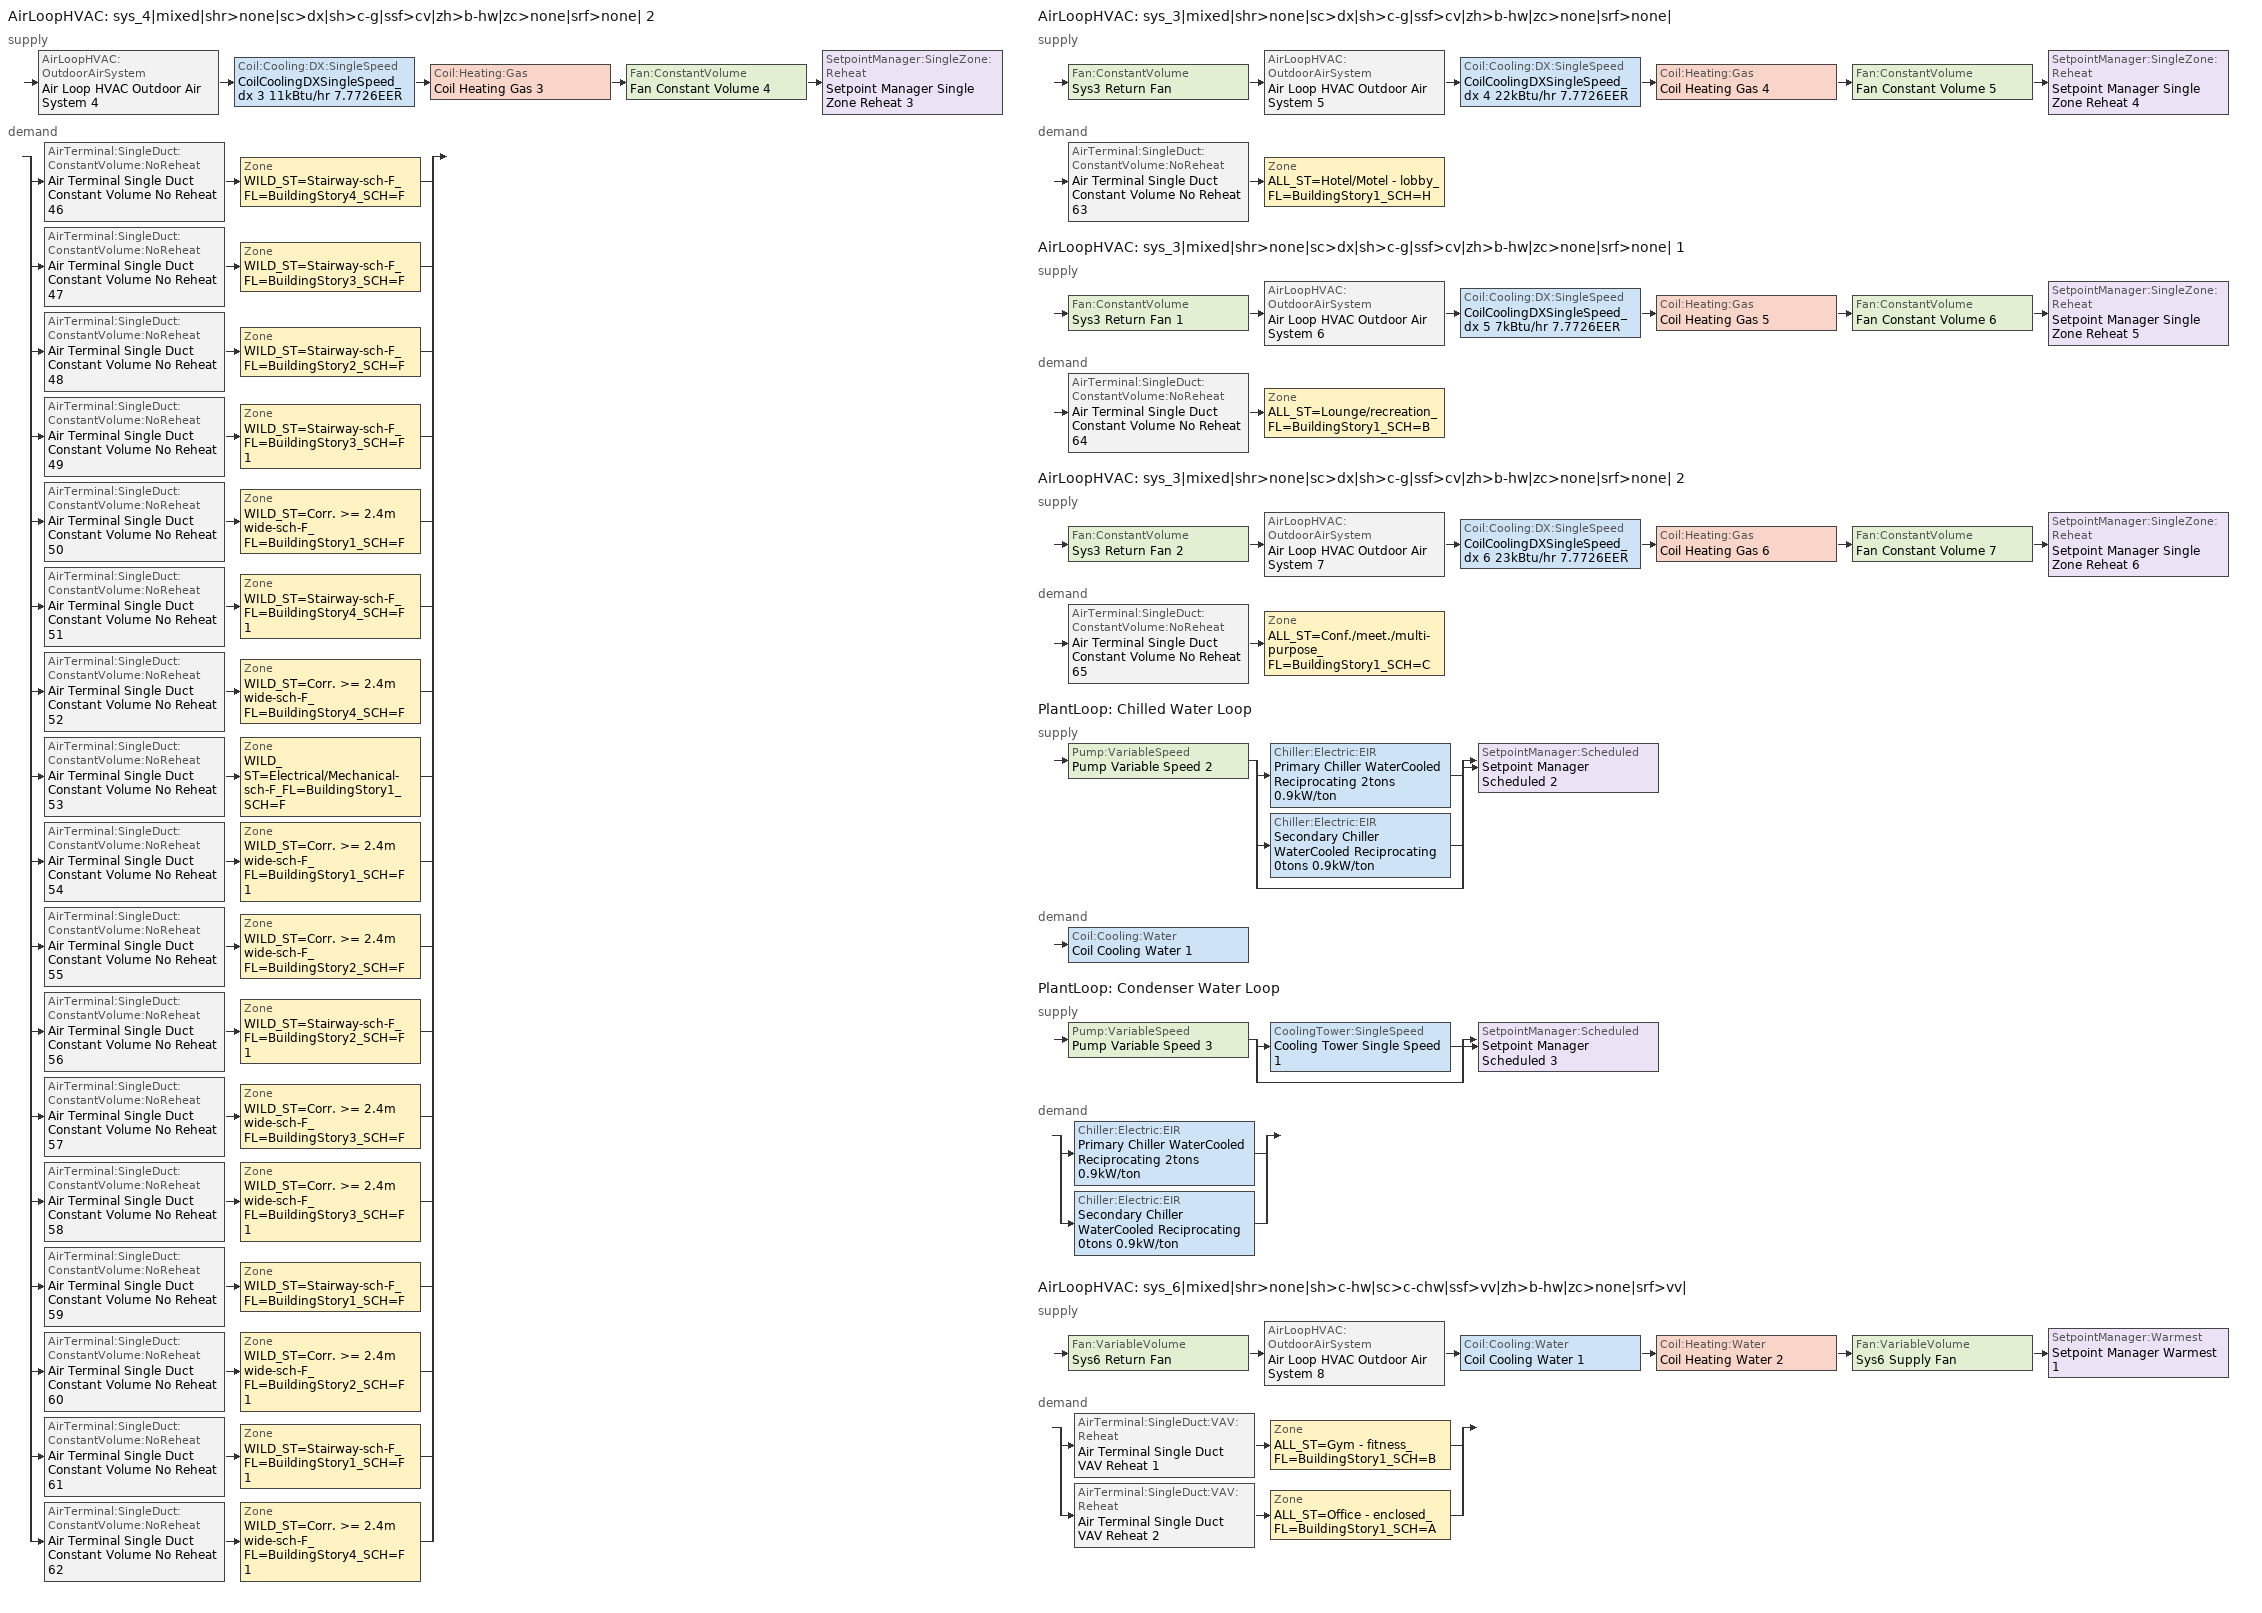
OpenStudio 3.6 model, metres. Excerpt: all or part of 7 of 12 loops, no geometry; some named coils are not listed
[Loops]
AirLoopHVAC 'sys_4|mixed|shr>none|sc>dx|sh>c-g|ssf>cv|zh>b-hw|zc>none|srf>none| 2'
 supply: AirLoopHVAC:OutdoorAirSystem 'Air Loop HVAC Outdoor Air System 4' > Coil:Cooling:DX:SingleSpeed 'CoilCoolingDXSingleSpeed_dx 3 11kBtu/hr 7.7726EER' > Coil:Heating:Gas 'Coil Heating Gas 3' > Fan:ConstantVolume 'Fan Constant Volume 4' > SetpointManager:SingleZone:Reheat 'Setpoint Manager Single Zone Reheat 3'
 demand: split
  | AirTerminal:SingleDuct:ConstantVolume:NoReheat 'Air Terminal Single Duct Constant Volume No Reheat 46' > Zone 'WILD_ST=Stairway-sch-F_FL=BuildingStory4_SCH=F'
  | AirTerminal:SingleDuct:ConstantVolume:NoReheat 'Air Terminal Single Duct Constant Volume No Reheat 47' > Zone 'WILD_ST=Stairway-sch-F_FL=BuildingStory3_SCH=F'
  | AirTerminal:SingleDuct:ConstantVolume:NoReheat 'Air Terminal Single Duct Constant Volume No Reheat 48' > Zone 'WILD_ST=Stairway-sch-F_FL=BuildingStory2_SCH=F'
  | AirTerminal:SingleDuct:ConstantVolume:NoReheat 'Air Terminal Single Duct Constant Volume No Reheat 49' > Zone 'WILD_ST=Stairway-sch-F_FL=BuildingStory3_SCH=F 1'
  | AirTerminal:SingleDuct:ConstantVolume:NoReheat 'Air Terminal Single Duct Constant Volume No Reheat 50' > Zone 'WILD_ST=Corr. >= 2.4m wide-sch-F_FL=BuildingStory1_SCH=F'
  | AirTerminal:SingleDuct:ConstantVolume:NoReheat 'Air Terminal Single Duct Constant Volume No Reheat 51' > Zone 'WILD_ST=Stairway-sch-F_FL=BuildingStory4_SCH=F 1'
  | AirTerminal:SingleDuct:ConstantVolume:NoReheat 'Air Terminal Single Duct Constant Volume No Reheat 52' > Zone 'WILD_ST=Corr. >= 2.4m wide-sch-F_FL=BuildingStory4_SCH=F'
  | AirTerminal:SingleDuct:ConstantVolume:NoReheat 'Air Terminal Single Duct Constant Volume No Reheat 53' > Zone 'WILD_ST=Electrical/Mechanical-sch-F_FL=BuildingStory1_SCH=F'
  | AirTerminal:SingleDuct:ConstantVolume:NoReheat 'Air Terminal Single Duct Constant Volume No Reheat 54' > Zone 'WILD_ST=Corr. >= 2.4m wide-sch-F_FL=BuildingStory1_SCH=F 1'
  | AirTerminal:SingleDuct:ConstantVolume:NoReheat 'Air Terminal Single Duct Constant Volume No Reheat 55' > Zone 'WILD_ST=Corr. >= 2.4m wide-sch-F_FL=BuildingStory2_SCH=F'
  | AirTerminal:SingleDuct:ConstantVolume:NoReheat 'Air Terminal Single Duct Constant Volume No Reheat 56' > Zone 'WILD_ST=Stairway-sch-F_FL=BuildingStory2_SCH=F 1'
  | AirTerminal:SingleDuct:ConstantVolume:NoReheat 'Air Terminal Single Duct Constant Volume No Reheat 57' > Zone 'WILD_ST=Corr. >= 2.4m wide-sch-F_FL=BuildingStory3_SCH=F'
  | AirTerminal:SingleDuct:ConstantVolume:NoReheat 'Air Terminal Single Duct Constant Volume No Reheat 58' > Zone 'WILD_ST=Corr. >= 2.4m wide-sch-F_FL=BuildingStory3_SCH=F 1'
  | AirTerminal:SingleDuct:ConstantVolume:NoReheat 'Air Terminal Single Duct Constant Volume No Reheat 59' > Zone 'WILD_ST=Stairway-sch-F_FL=BuildingStory1_SCH=F'
  | AirTerminal:SingleDuct:ConstantVolume:NoReheat 'Air Terminal Single Duct Constant Volume No Reheat 60' > Zone 'WILD_ST=Corr. >= 2.4m wide-sch-F_FL=BuildingStory2_SCH=F 1'
  | AirTerminal:SingleDuct:ConstantVolume:NoReheat 'Air Terminal Single Duct Constant Volume No Reheat 61' > Zone 'WILD_ST=Stairway-sch-F_FL=BuildingStory1_SCH=F 1'
  | AirTerminal:SingleDuct:ConstantVolume:NoReheat 'Air Terminal Single Duct Constant Volume No Reheat 62' > Zone 'WILD_ST=Corr. >= 2.4m wide-sch-F_FL=BuildingStory4_SCH=F 1'
AirLoopHVAC 'sys_3|mixed|shr>none|sc>dx|sh>c-g|ssf>cv|zh>b-hw|zc>none|srf>none|'
 supply: Fan:ConstantVolume 'Sys3 Return Fan' > AirLoopHVAC:OutdoorAirSystem 'Air Loop HVAC Outdoor Air System 5' > Coil:Cooling:DX:SingleSpeed 'CoilCoolingDXSingleSpeed_dx 4 22kBtu/hr 7.7726EER' > Coil:Heating:Gas 'Coil Heating Gas 4' > Fan:ConstantVolume 'Fan Constant Volume 5' > SetpointManager:SingleZone:Reheat 'Setpoint Manager Single Zone Reheat 4'
 demand: AirTerminal:SingleDuct:ConstantVolume:NoReheat 'Air Terminal Single Duct Constant Volume No Reheat 63' > Zone 'ALL_ST=Hotel/Motel - lobby_FL=BuildingStory1_SCH=H'
AirLoopHVAC 'sys_3|mixed|shr>none|sc>dx|sh>c-g|ssf>cv|zh>b-hw|zc>none|srf>none| 1'
 supply: Fan:ConstantVolume 'Sys3 Return Fan 1' > AirLoopHVAC:OutdoorAirSystem 'Air Loop HVAC Outdoor Air System 6' > Coil:Cooling:DX:SingleSpeed 'CoilCoolingDXSingleSpeed_dx 5 7kBtu/hr 7.7726EER' > Coil:Heating:Gas 'Coil Heating Gas 5' > Fan:ConstantVolume 'Fan Constant Volume 6' > SetpointManager:SingleZone:Reheat 'Setpoint Manager Single Zone Reheat 5'
 demand: AirTerminal:SingleDuct:ConstantVolume:NoReheat 'Air Terminal Single Duct Constant Volume No Reheat 64' > Zone 'ALL_ST=Lounge/recreation_FL=BuildingStory1_SCH=B'
AirLoopHVAC 'sys_3|mixed|shr>none|sc>dx|sh>c-g|ssf>cv|zh>b-hw|zc>none|srf>none| 2'
 supply: Fan:ConstantVolume 'Sys3 Return Fan 2' > AirLoopHVAC:OutdoorAirSystem 'Air Loop HVAC Outdoor Air System 7' > Coil:Cooling:DX:SingleSpeed 'CoilCoolingDXSingleSpeed_dx 6 23kBtu/hr 7.7726EER' > Coil:Heating:Gas 'Coil Heating Gas 6' > Fan:ConstantVolume 'Fan Constant Volume 7' > SetpointManager:SingleZone:Reheat 'Setpoint Manager Single Zone Reheat 6'
 demand: AirTerminal:SingleDuct:ConstantVolume:NoReheat 'Air Terminal Single Duct Constant Volume No Reheat 65' > Zone 'ALL_ST=Conf./meet./multi-purpose_FL=BuildingStory1_SCH=C'
PlantLoop 'Chilled Water Loop'
 supply: Pump:VariableSpeed 'Pump Variable Speed 2' > split
  | Chiller:Electric:EIR 'Primary Chiller WaterCooled Reciprocating 2tons 0.9kW/ton'
  | Chiller:Electric:EIR 'Secondary Chiller WaterCooled Reciprocating 0tons 0.9kW/ton'
  | bypass
  join > SetpointManager:Scheduled 'Setpoint Manager Scheduled 2'
 demand: Coil:Cooling:Water 'Coil Cooling Water 1'
PlantLoop 'Condenser Water Loop'
 supply: Pump:VariableSpeed 'Pump Variable Speed 3' > split
  | CoolingTower:SingleSpeed 'Cooling Tower Single Speed 1'
  | bypass
  join > SetpointManager:Scheduled 'Setpoint Manager Scheduled 3'
 demand: split
  | Chiller:Electric:EIR 'Primary Chiller WaterCooled Reciprocating 2tons 0.9kW/ton'
  | Chiller:Electric:EIR 'Secondary Chiller WaterCooled Reciprocating 0tons 0.9kW/ton'
AirLoopHVAC 'sys_6|mixed|shr>none|sh>c-hw|sc>c-chw|ssf>vv|zh>b-hw|zc>none|srf>vv|'
 supply: Fan:VariableVolume 'Sys6 Return Fan' > AirLoopHVAC:OutdoorAirSystem 'Air Loop HVAC Outdoor Air System 8' > Coil:Cooling:Water 'Coil Cooling Water 1' > Coil:Heating:Water 'Coil Heating Water 2' > Fan:VariableVolume 'Sys6 Supply Fan' > SetpointManager:Warmest 'Setpoint Manager Warmest 1'
 demand: split
  | AirTerminal:SingleDuct:VAV:Reheat 'Air Terminal Single Duct VAV Reheat 1' > Zone 'ALL_ST=Gym - fitness_FL=BuildingStory1_SCH=B'
  | AirTerminal:SingleDuct:VAV:Reheat 'Air Terminal Single Duct VAV Reheat 2' > Zone 'ALL_ST=Office - enclosed_FL=BuildingStory1_SCH=A'
[Sizing:Zone] Zone Cooling Design Supply Air Temperature Input Method=TemperatureDifference; Zone Cooling Design Supply Air Temperature {C}=14; Zone Cooling Design Supply Air Temperature Difference {deltaC}=11; Zone Heating Design Supply Air Temperature Input Method=TemperatureDifference; Zone Heating Design Supply Air Temperature {C}=40; Zone Heating Design Supply Air Temperature Difference {deltaC}=21; Zone Cooling Design Supply Air Humidity Ratio {kg-H2O/kg-air}=0.0085; Zone Heating Design Supply Air Humidity Ratio {kg-H2O/kg-air}=0.008; Zone Heating Sizing Factor=1.3; Zone Cooling Sizing Factor=1.1; Cooling Design Air Flow Method=DesignDay; Heating Design Air Flow Method=DesignDay; Account for Dedicated Outdoor Air System=No; Dedicated Outdoor Air System Control Strategy=NeutralSupplyAir; Dedicated Outdoor Air Low Setpoint Temperature for Design {C}=autosize; Dedicated Outdoor Air High Setpoint Temperature for Design {C}=autosize; Zone Load Sizing Method=Sensible Load Only No Latent Load; Zone Latent Cooling Design Supply Air Humidity Ratio Input Method=HumidityRatioDifference; Zone Cooling Design Supply Air Humidity Ratio Difference {kgWater/kgDryAir}=0.005; Zone Latent Heating Design Supply Air Humidity Ratio Input Method=HumidityRatioDifference; Zone Humidification Design Supply Air Humidity Ratio Difference {kgWater/kgDryAir}=0.005
ALL_ST=Hotel/Motel - lobby_FL=BuildingStory1_SCH=H; ALL_ST=Lounge/recreation_FL=BuildingStory1_SCH=B; ALL_ST=Gym - fitness_FL=BuildingStory1_SCH=B; ALL_ST=Conf./meet./multi-purpose_FL=BuildingStory1_SCH=C; ALL_ST=Office - enclosed_FL=BuildingStory1_SCH=A; WILD_ST=Stairway-sch-F_FL=BuildingStory4_SCH=F; WILD_ST=Stairway-sch-F_FL=BuildingStory3_SCH=F; WILD_ST=Stairway-sch-F_FL=BuildingStory2_SCH=F; WILD_ST=Stairway-sch-F_FL=BuildingStory3_SCH=F 1; WILD_ST=Corr. >= 2.4m wide-sch-F_FL=BuildingStory1_SCH=F; WILD_ST=Stairway-sch-F_FL=BuildingStory4_SCH=F 1; WILD_ST=Corr. >= 2.4m wide-sch-F_FL=BuildingStory4_SCH=F; WILD_ST=Electrical/Mechanical-sch-F_FL=BuildingStory1_SCH=F; WILD_ST=Corr. >= 2.4m wide-sch-F_FL=BuildingStory1_SCH=F 1; WILD_ST=Corr. >= 2.4m wide-sch-F_FL=BuildingStory2_SCH=F; WILD_ST=Stairway-sch-F_FL=BuildingStory2_SCH=F 1; WILD_ST=Corr. >= 2.4m wide-sch-F_FL=BuildingStory3_SCH=F; WILD_ST=Corr. >= 2.4m wide-sch-F_FL=BuildingStory3_SCH=F 1; WILD_ST=Stairway-sch-F_FL=BuildingStory1_SCH=F; WILD_ST=Corr. >= 2.4m wide-sch-F_FL=BuildingStory2_SCH=F 1; WILD_ST=Stairway-sch-F_FL=BuildingStory1_SCH=F 1; WILD_ST=Corr. >= 2.4m wide-sch-F_FL=BuildingStory4_SCH=F 1
[Zone equipment]
ALL_ST=Hotel/Motel - lobby_FL=BuildingStory1_SCH=H: Air Terminal Single Duct Constant Volume No Reheat 63, Zone HVAC Baseboard Convective Water 63
ALL_ST=Lounge/recreation_FL=BuildingStory1_SCH=B: Air Terminal Single Duct Constant Volume No Reheat 64, Zone HVAC Baseboard Convective Water 64
ALL_ST=Gym - fitness_FL=BuildingStory1_SCH=B: Air Terminal Single Duct VAV Reheat 1, Zone HVAC Baseboard Convective Water 66
ALL_ST=Conf./meet./multi-purpose_FL=BuildingStory1_SCH=C: Air Terminal Single Duct Constant Volume No Reheat 65, Zone HVAC Baseboard Convective Water 65
ALL_ST=Office - enclosed_FL=BuildingStory1_SCH=A: Air Terminal Single Duct VAV Reheat 2, Zone HVAC Baseboard Convective Water 67
WILD_ST=Stairway-sch-F_FL=BuildingStory4_SCH=F: Air Terminal Single Duct Constant Volume No Reheat 46, Zone HVAC Baseboard Convective Water 46, Sys_4_zone_exhaust_fan 10
WILD_ST=Stairway-sch-F_FL=BuildingStory3_SCH=F: Air Terminal Single Duct Constant Volume No Reheat 47, Zone HVAC Baseboard Convective Water 47, Sys_4_zone_exhaust_fan 11
WILD_ST=Stairway-sch-F_FL=BuildingStory2_SCH=F: Air Terminal Single Duct Constant Volume No Reheat 48, Zone HVAC Baseboard Convective Water 48, Sys_4_zone_exhaust_fan 12
WILD_ST=Stairway-sch-F_FL=BuildingStory3_SCH=F 1: Air Terminal Single Duct Constant Volume No Reheat 49, Zone HVAC Baseboard Convective Water 49, Sys_4_zone_exhaust_fan 13
WILD_ST=Corr. >= 2.4m wide-sch-F_FL=BuildingStory1_SCH=F: Air Terminal Single Duct Constant Volume No Reheat 50, Zone HVAC Baseboard Convective Water 50, Sys_4_zone_exhaust_fan 14
WILD_ST=Stairway-sch-F_FL=BuildingStory4_SCH=F 1: Air Terminal Single Duct Constant Volume No Reheat 51, Zone HVAC Baseboard Convective Water 51, Sys_4_zone_exhaust_fan 15
WILD_ST=Corr. >= 2.4m wide-sch-F_FL=BuildingStory4_SCH=F: Air Terminal Single Duct Constant Volume No Reheat 52, Zone HVAC Baseboard Convective Water 52, Sys_4_zone_exhaust_fan 16
WILD_ST=Electrical/Mechanical-sch-F_FL=BuildingStory1_SCH=F: Air Terminal Single Duct Constant Volume No Reheat 53, Zone HVAC Baseboard Convective Water 53, Sys_4_zone_exhaust_fan 17
WILD_ST=Corr. >= 2.4m wide-sch-F_FL=BuildingStory1_SCH=F 1: Air Terminal Single Duct Constant Volume No Reheat 54, Zone HVAC Baseboard Convective Water 54, Sys_4_zone_exhaust_fan 18
WILD_ST=Corr. >= 2.4m wide-sch-F_FL=BuildingStory2_SCH=F: Air Terminal Single Duct Constant Volume No Reheat 55, Zone HVAC Baseboard Convective Water 55, Sys_4_zone_exhaust_fan 19
WILD_ST=Stairway-sch-F_FL=BuildingStory2_SCH=F 1: Air Terminal Single Duct Constant Volume No Reheat 56, Zone HVAC Baseboard Convective Water 56, Sys_4_zone_exhaust_fan 20
WILD_ST=Corr. >= 2.4m wide-sch-F_FL=BuildingStory3_SCH=F: Air Terminal Single Duct Constant Volume No Reheat 57, Zone HVAC Baseboard Convective Water 57, Sys_4_zone_exhaust_fan 21
WILD_ST=Corr. >= 2.4m wide-sch-F_FL=BuildingStory3_SCH=F 1: Air Terminal Single Duct Constant Volume No Reheat 58, Zone HVAC Baseboard Convective Water 58, Sys_4_zone_exhaust_fan 22
WILD_ST=Stairway-sch-F_FL=BuildingStory1_SCH=F: Air Terminal Single Duct Constant Volume No Reheat 59, Zone HVAC Baseboard Convective Water 59, Sys_4_zone_exhaust_fan 23
WILD_ST=Corr. >= 2.4m wide-sch-F_FL=BuildingStory2_SCH=F 1: Air Terminal Single Duct Constant Volume No Reheat 60, Zone HVAC Baseboard Convective Water 60, Sys_4_zone_exhaust_fan 24
WILD_ST=Stairway-sch-F_FL=BuildingStory1_SCH=F 1: Air Terminal Single Duct Constant Volume No Reheat 61, Zone HVAC Baseboard Convective Water 61, Sys_4_zone_exhaust_fan 25
WILD_ST=Corr. >= 2.4m wide-sch-F_FL=BuildingStory4_SCH=F 1: Air Terminal Single Duct Constant Volume No Reheat 62, Zone HVAC Baseboard Convective Water 62, Sys_4_zone_exhaust_fan 26
[PlantLoop] Glycol Concentration=0; Plant Loop Volume {m3}=Autocalculate; Load Distribution Scheme=Optimal
Chilled Water Loop; Condenser Water Loop
[Sizing:Plant] Loop Design Temperature Difference {deltaC}=6; Sizing Option=NonCoincident; Zone Timesteps in Averaging Window=1; Coincident Sizing Factor Mode=None
Name | Loop Type | Design Loop Exit Temperature {C}
Chilled Water Loop | Cooling | 7
Condenser Water Loop | Condenser | 29
[Pump:VariableSpeed] Motor Efficiency=0.855; Pump Control Type=Intermittent; Skin Loss Radiative Fraction=0.5; Design Power Sizing Method=PowerPerFlowPerPressure; Design Electric Power per Unit Flow Rate {W/(m3/s)}=348701.1; Design Shaft Power per Unit Flow Rate per Unit Head {W-s/m3-Pa}=1.28205; Design Minimum Flow Rate Fraction=0
Pump Variable Speed 2; Pump Variable Speed 3
[AirLoopHVAC] Design Supply Air Flow Rate {m3/s}=autosize; Design Return Air Flow Fraction of Supply Air Flow=1
Name | Availability Schedule
sys_4|mixed|shr>none|sc>dx|sh>c-g|ssf>cv|zh>b-hw|zc>none|srf>none| 2 | sys_4|mixed|shr>none|sc>dx|sh>c-g|ssf>cv|zh>b-hw|zc>none|srf>none| 2 Occ Sch
sys_3|mixed|shr>none|sc>dx|sh>c-g|ssf>cv|zh>b-hw|zc>none|srf>none| | sys_3|mixed|shr>none|sc>dx|sh>c-g|ssf>cv|zh>b-hw|zc>none|srf>none| Occ Sch
sys_3|mixed|shr>none|sc>dx|sh>c-g|ssf>cv|zh>b-hw|zc>none|srf>none| 1 | sys_3|mixed|shr>none|sc>dx|sh>c-g|ssf>cv|zh>b-hw|zc>none|srf>none| 1 Occ Sch
sys_3|mixed|shr>none|sc>dx|sh>c-g|ssf>cv|zh>b-hw|zc>none|srf>none| 2 | sys_3|mixed|shr>none|sc>dx|sh>c-g|ssf>cv|zh>b-hw|zc>none|srf>none| 2 Occ Sch
sys_6|mixed|shr>none|sh>c-hw|sc>c-chw|ssf>vv|zh>b-hw|zc>none|srf>vv| | sys_6|mixed|shr>none|sh>c-hw|sc>c-chw|ssf>vv|zh>b-hw|zc>none|srf>vv| Occ Sch
[Sizing:System] Design Outdoor Air Flow Rate {m3/s}=Autosize; Preheat Design Temperature {C}=7; Preheat Design Humidity Ratio {kg-H2O/kg-Air}=0.008; Precool Design Humidity Ratio {kg-H2O/kg-Air}=0.008; Central Cooling Design Supply Air Temperature {C}=13; 100% Outdoor Air in Cooling=No; 100% Outdoor Air in Heating=No; Central Cooling Design Supply Air Humidity Ratio {kg-H2O/kg-Air}=0.0085; Zone Maximum Outdoor Air Fraction=1; Cooling Supply Air Flow Rate Per Floor Area {m3/s-m2}=0.00996765; Cooling Fraction of Autosized Cooling Supply Air Flow Rate=1; Cooling Supply Air Flow Rate Per Unit Cooling Capacity {m3/s-W}=3.94755e-05; Heating Supply Air Flow Rate Per Floor Area {m3/s-m2}=0.00996765; Heating Fraction of Autosized Heating Supply Air Flow Rate=1; Heating Fraction of Autosized Cooling Supply Air Flow Rate=1; Heating Supply Air Flow Rate Per Unit Heating Capacity {m3/s-W}=3.15882e-05; Cooling Design Capacity Method=CoolingDesignCapacity; Cooling Design Capacity {W}=autosize; Cooling Design Capacity Per Floor Area {W/m2}=234.7; Fraction of Autosized Cooling Design Capacity=1; Heating Design Capacity Method=HeatingDesignCapacity; Heating Design Capacity {W}=autosize; Heating Design Capacity Per Floor Area {W/m2}=157; Fraction of Autosized Heating Design Capacity=1; Central Cooling Capacity Control Method=OnOff; Occupant Diversity=autosize
Name | Type of Load to Size On | Central Heating Maximum System Air Flow Ratio | Precool Design Temperature {C} | Central Heating Design Supply Air Temperature {C} | Sizing Option | Central Heating Design Supply Air Humidity Ratio {kg-H2O/kg-Air} | Cooling Design Air Flow Method | Cooling Design Air Flow Rate {m3/s} | Heating Design Air Flow Method | Heating Design Air Flow Rate {m3/s} | System Outdoor Air Method
sys_4|mixed|shr>none|sc>dx|sh>c-g|ssf>cv|zh>b-hw|zc>none|srf>none| 2 | VentilationRequirement | 1 | 13 | 43 | NonCoincident | 0.008 | DesignDay | 0 | DesignDay | 0 | ZoneSum
sys_3|mixed|shr>none|sc>dx|sh>c-g|ssf>cv|zh>b-hw|zc>none|srf>none|; sys_3|mixed|shr>none|sc>dx|sh>c-g|ssf>cv|zh>b-hw|zc>none|srf>none| 1; sys_3|mixed|shr>none|sc>dx|sh>c-g|ssf>cv|zh>b-hw|zc>none|srf>none| 2 | Sensible | 1 | 13 | 43 | NonCoincident | 0.008 | DesignDay | 0 | DesignDay | 0 | ZoneSum
sys_6|mixed|shr>none|sh>c-hw|sc>c-chw|ssf>vv|zh>b-hw|zc>none|srf>vv| |  | 0.3 | 12.8 | 20
[Fan:ConstantVolume] Availability Schedule=Always On Discrete; Maximum Flow Rate {m3/s}=AutoSize
Name | Fan Total Efficiency | Pressure Rise {Pa} | Motor Efficiency
Fan Constant Volume 4; Fan Constant Volume 5; Fan Constant Volume 6; Fan Constant Volume 7 | 0.39975 | 640 | 0.615
Sys3 Return Fan; Sys3 Return Fan 1; Sys3 Return Fan 2 | 0.25 | 150 | 0.385
[Controller:WaterCoil]
Controller Water Coil 3: Water Coil=Coil Cooling Water 1; Action=Reverse
[Coil:Cooling:DX:SingleSpeed] Availability Schedule=Always On Discrete; Rated Total Cooling Capacity {W}=autosize; Rated Sensible Heat Ratio=autosize; Rated COP {W/W}=2.72426; Rated Air Flow Rate {m3/s}=autosize; Rated Evaporator Fan Power Per Volume Flow Rate 2017 {W/(m3/s)}=773.3; Rated Evaporator Fan Power Per Volume Flow Rate 2023 {W/(m3/s)}=934.4; Total Cooling Capacity Function of Temperature Curve=DXCOOL-NECB2011-REF-CAPFT; Total Cooling Capacity Function of Flow Fraction Curve=DXCOOL-NECB2011-REF-CAPFFLOW; Energy Input Ratio Function of Temperature Curve=DXCOOL-NECB2011-REF-COOLEIRFT; Energy Input Ratio Function of Flow Fraction Curve=DXCOOL-NECB2011-REF-COOLEIRFFLOW; Part Load Fraction Correlation Curve=DXCOOL-NECB2011-REF-COOLPLFFPLR; Minimum Outdoor Dry-Bulb Temperature for Compressor Operation {C}=-25; Nominal Time for Condensate Removal to Begin {s}=0; Ratio of Initial Moisture Evaporation Rate and Steady State Latent Capacity=0; Maximum Cycling Rate {cycles/hr}=0; Latent Capacity Time Constant {s}=0; Condenser Type=AirCooled; Evaporative Condenser Effectiveness=0.9; Evaporative Condenser Air Flow Rate {m3/s}=autosize; Evaporative Condenser Pump Rated Power Consumption {W}=autosize; Crankcase Heater Capacity {W}=0; Maximum Outdoor Dry-Bulb Temperature for Crankcase Heater Operation {C}=10; Basin Heater Capacity {W/K}=0; Basin Heater Setpoint Temperature {C}=2
CoilCoolingDXSingleSpeed_dx 3 11kBtu/hr 7.7726EER; CoilCoolingDXSingleSpeed_dx 4 22kBtu/hr 7.7726EER; CoilCoolingDXSingleSpeed_dx 5 7kBtu/hr 7.7726EER; CoilCoolingDXSingleSpeed_dx 6 23kBtu/hr 7.7726EER
[Controller:OutdoorAir] Minimum Outdoor Air Flow Rate {m3/s}=autosize; Maximum Outdoor Air Flow Rate {m3/s}=Autosize; Economizer Control Type=NoEconomizer; Economizer Control Action Type=ModulateFlow; Economizer Maximum Limit Dry-Bulb Temperature {C}=28; Economizer Maximum Limit Enthalpy {J/kg}=64000; Economizer Minimum Limit Dry-Bulb Temperature {C}=-100; Lockout Type=NoLockout; Minimum Limit Type=FixedMinimum; High Humidity Control=No; Heat Recovery Bypass Control Type=BypassWhenWithinEconomizerLimits
Name | Minimum Outdoor Air Schedule | Controller Mechanical Ventilation
Controller Outdoor Air 4 | sys_4|mixed|shr>none|sc>dx|sh>c-g|ssf>cv|zh>b-hw|zc>none|srf>none| 2 Occ Sch | Controller Mechanical Ventilation 4
Controller Outdoor Air 5 | sys_3|mixed|shr>none|sc>dx|sh>c-g|ssf>cv|zh>b-hw|zc>none|srf>none| Occ Sch | Controller Mechanical Ventilation 5
Controller Outdoor Air 6 | sys_3|mixed|shr>none|sc>dx|sh>c-g|ssf>cv|zh>b-hw|zc>none|srf>none| 1 Occ Sch | Controller Mechanical Ventilation 6
Controller Outdoor Air 7 | sys_3|mixed|shr>none|sc>dx|sh>c-g|ssf>cv|zh>b-hw|zc>none|srf>none| 2 Occ Sch | Controller Mechanical Ventilation 7
Controller Outdoor Air 8 | sys_6|mixed|shr>none|sh>c-hw|sc>c-chw|ssf>vv|zh>b-hw|zc>none|srf>vv| Occ Sch | Controller Mechanical Ventilation 8
[Controller:MechanicalVentilation] Availability Schedule=Always On Discrete; System Outdoor Air Method=ZoneSum
Controller Mechanical Ventilation 4; Controller Mechanical Ventilation 5; Controller Mechanical Ventilation 6; Controller Mechanical Ventilation 7; Controller Mechanical Ventilation 8
[AirLoopHVAC:OutdoorAirSystem]
Name | Controller
Air Loop HVAC Outdoor Air System 4 | Controller Outdoor Air 4
Air Loop HVAC Outdoor Air System 5 | Controller Outdoor Air 5
Air Loop HVAC Outdoor Air System 6 | Controller Outdoor Air 6
Air Loop HVAC Outdoor Air System 7 | Controller Outdoor Air 7
Air Loop HVAC Outdoor Air System 8 | Controller Outdoor Air 8
[SetpointManager:Scheduled] Control Variable=Temperature
Name | Schedule | Setpoint Node or NodeList
Setpoint Manager Scheduled 2 | CHW Temp | Chilled Water Loop Supply Outlet Node
Setpoint Manager Scheduled 3 | CW Temp | Condenser Water Loop Supply Outlet Node
[AirTerminal:SingleDuct:ConstantVolume:NoReheat] Availability Schedule=Always On Discrete; Maximum Air Flow Rate {m3/s}=AutoSize
Air Terminal Single Duct Constant Volume No Reheat 46; Air Terminal Single Duct Constant Volume No Reheat 47; Air Terminal Single Duct Constant Volume No Reheat 48; Air Terminal Single Duct Constant Volume No Reheat 49; Air Terminal Single Duct Constant Volume No Reheat 50; Air Terminal Single Duct Constant Volume No Reheat 51; Air Terminal Single Duct Constant Volume No Reheat 52; Air Terminal Single Duct Constant Volume No Reheat 53; Air Terminal Single Duct Constant Volume No Reheat 54; Air Terminal Single Duct Constant Volume No Reheat 55; Air Terminal Single Duct Constant Volume No Reheat 56; Air Terminal Single Duct Constant Volume No Reheat 57; Air Terminal Single Duct Constant Volume No Reheat 58; Air Terminal Single Duct Constant Volume No Reheat 59; Air Terminal Single Duct Constant Volume No Reheat 60; Air Terminal Single Duct Constant Volume No Reheat 61; Air Terminal Single Duct Constant Volume No Reheat 62; Air Terminal Single Duct Constant Volume No Reheat 63; Air Terminal Single Duct Constant Volume No Reheat 64; Air Terminal Single Duct Constant Volume No Reheat 65
[Coil:Heating:Gas] Availability Schedule=Always On Discrete; Gas Burner Efficiency=0.8; Nominal Capacity {W}=AutoSize; Parasitic Electric Load {W}=0; Part Load Fraction Correlation Curve=FURNACE-EFFPLR-NECB2011; Parasitic Gas Load {W}=0
Coil Heating Gas 3; Coil Heating Gas 4; Coil Heating Gas 5; Coil Heating Gas 6
[SetpointManager:SingleZone:Reheat] Minimum Supply Air Temperature {C}=13; Maximum Supply Air Temperature {C}=43
Name | Control Zone | Setpoint Node or NodeList
Setpoint Manager Single Zone Reheat 3 | WILD_ST=Stairway-sch-F_FL=BuildingStory4_SCH=F | sys_4|mixed|shr>none|sc>dx|sh>c-g|ssf>cv|zh>b-hw|zc>none|srf>none| 2 Supply Outlet Node
Setpoint Manager Single Zone Reheat 4 | ALL_ST=Hotel/Motel - lobby_FL=BuildingStory1_SCH=H | sys_3|mixed|shr>none|sc>dx|sh>c-g|ssf>cv|zh>b-hw|zc>none|srf>none| Supply Outlet Node
Setpoint Manager Single Zone Reheat 5 | ALL_ST=Lounge/recreation_FL=BuildingStory1_SCH=B | sys_3|mixed|shr>none|sc>dx|sh>c-g|ssf>cv|zh>b-hw|zc>none|srf>none| 1 Supply Outlet Node
Setpoint Manager Single Zone Reheat 6 | ALL_ST=Conf./meet./multi-purpose_FL=BuildingStory1_SCH=C | sys_3|mixed|shr>none|sc>dx|sh>c-g|ssf>cv|zh>b-hw|zc>none|srf>none| 2 Supply Outlet Node
[Fan:ZoneExhaust] Fan Total Efficiency=0.25; Pressure Rise {Pa}=125; System Availability Manager Coupling Mode=Coupled
Name | Maximum Flow Rate {m3/s}
Sys_4_zone_exhaust_fan 10; Sys_4_zone_exhaust_fan 13; Sys_4_zone_exhaust_fan 20; Sys_4_zone_exhaust_fan 23 | 0.00509703
Sys_4_zone_exhaust_fan 11; Sys_4_zone_exhaust_fan 12; Sys_4_zone_exhaust_fan 15; Sys_4_zone_exhaust_fan 25 | 0.00509825
Sys_4_zone_exhaust_fan 14; Sys_4_zone_exhaust_fan 21; Sys_4_zone_exhaust_fan 24; Sys_4_zone_exhaust_fan 26 | 0.00382277
Sys_4_zone_exhaust_fan 16; Sys_4_zone_exhaust_fan 19; Sys_4_zone_exhaust_fan 22 | 0.0318567
Sys_4_zone_exhaust_fan 17 | 0.00828327
Sys_4_zone_exhaust_fan 18 | 0.0382285
[Chiller:Electric:EIR] Reference COP {W/W}=3.8; Reference Chilled Water Flow Rate {m3/s}=Autosize; Cooling Capacity Function of Temperature Curve=WaterCooled_Reciprocating_CAPFT_NECB2011; Electric Input to Cooling Output Ratio Function of Temperature Curve=WaterCooled_Reciprocating_EIRFT_NECB2011; Electric Input to Cooling Output Ratio Function of Part Load Ratio Curve=WaterCooled_Reciprocating_EIRFPLR_NECB2011; Minimum Part Load Ratio=0.25; Minimum Unloading Ratio=0.25; Condenser Type=WaterCooled; Chiller Flow Mode=LeavingSetpointModulated; Design Heat Recovery Water Flow Rate {m3/s}=Autosize; Sizing Factor=1; Basin Heater Capacity {W/K}=0; Basin Heater Setpoint Temperature {C}=10; Condenser Heat Recovery Relative Capacity Fraction=1
Name | Reference Capacity {W}
Primary Chiller WaterCooled Reciprocating 2tons 0.9kW/ton | 7473.7
Secondary Chiller WaterCooled Reciprocating 0tons 0.9kW/ton | 0.001
[CoolingTower:SingleSpeed]
Cooling Tower Single Speed 1: Design Water Flow Rate {m3/s}=autosize; Design Air Flow Rate {m3/s}=autosize; Fan Power at Design Air Flow Rate {W}=141.607; U-Factor Times Area Value at Design Air Flow Rate {W/K}=autosize; Air Flow Rate in Free Convection Regime {m3/s}=autosize; U-Factor Times Area Value at Free Convection Air Flow Rate {W/K}=autosize; Performance Input Method=UFactorTimesAreaAndDesignWaterFlowRate; Free Convection Capacity {W}=0; Basin Heater Capacity {W/K}=0; Basin Heater Setpoint Temperature {C}=2; Evaporation Loss Mode=LossFactor; Evaporation Loss Factor {percent/K}=0.2; Drift Loss Percent {percent}=0.008; Blowdown Calculation Mode=ConcentrationRatio; Blowdown Concentration Ratio=3; Capacity Control=FanCycling; Number of Cells=1; Cell Control=MinimalCell; Cell Minimum  Water Flow Rate Fraction=0.33; Cell Maximum Water Flow Rate Fraction=2.5; Sizing Factor=1; Free Convection Air Flow Rate Sizing Factor=0.1; Free Convection U-Factor Times Area Value Sizing Factor=0.1; Heat Rejection Capacity and Nominal Capacity Sizing Ratio=1.25; Free Convection Nominal Capacity Sizing Factor=0.1; Design Inlet Air Dry-Bulb Temperature {C}=35; Design Inlet Air Wet-Bulb Temperature {C}=24; Design Approach Temperature {deltaC}=5; Design Range Temperature {deltaC}=6
[Fan:VariableVolume] Availability Schedule=Always On Discrete; Maximum Flow Rate {m3/s}=Autosize; Fan Power Minimum Flow Rate Input Method=Fraction; Fan Power Minimum Flow Fraction=0.68; Fan Power Minimum Air Flow Rate {m3/s}=0; Motor In Airstream Fraction=1; Fan Power Coefficient 1=-2.4176; Fan Power Coefficient 2=9.5874; Fan Power Coefficient 3=-11.559; Fan Power Coefficient 4=5.4009; Fan Power Coefficient 5=0
Name | Fan Total Efficiency | Pressure Rise {Pa} | Motor Efficiency
Sys6 Supply Fan | 0.549965 | 1000 | 0.8461
Sys6 Return Fan | 0.299975 | 250 | 0.4615
[Coil:Cooling:Water]
Coil Cooling Water 1: Availability Schedule=Always On Discrete
[SetpointManager:Warmest]
Setpoint Manager Warmest 1: Control Variable=Temperature; Minimum Setpoint Temperature {C}=13; Maximum Setpoint Temperature {C}=43; Strategy=MaximumTemperature; Setpoint Node or NodeList=sys_6|mixed|shr>none|sh>c-hw|sc>c-chw|ssf>vv|zh>b-hw|zc>none|srf>vv| Supply Outlet Node
[AirTerminal:SingleDuct:VAV:Reheat] Availability Schedule=Always On Discrete; Maximum Air Flow Rate {m3/s}=AutoSize; Zone Minimum Air Flow Input Method=Constant; Constant Minimum Air Flow Fraction=0.3; Maximum Hot Water or Steam Flow Rate {m3/s}=AutoSize; Minimum Hot Water or Steam Flow Rate {m3/s}=0; Convergence Tolerance=0.001; Damper Heating Action=Normal; Maximum Flow per Zone Floor Area During Reheat {m3/s-m2}=AutoSize; Maximum Flow Fraction During Reheat=0.5; Maximum Reheat Air Temperature {C}=43; Control For Outdoor Air=No
Name | Fixed Minimum Air Flow Rate {m3/s} | Reheat Coil
Air Terminal Single Duct VAV Reheat 1 | 0.0652179 | Coil Heating Water 3
Air Terminal Single Duct VAV Reheat 2 | 0.260872 | Coil Heating Water 4
[Schedule:Ruleset]
Name | Default Day Schedule | Summer Design Day Schedule | Winter Design Day Schedule
CHW Temp | Schedule Day 4
CW Temp | Schedule Day 5
sys_3|mixed|shr>none|sc>dx|sh>c-g|ssf>cv|zh>b-hw|zc>none|srf>none| Occ Sch | sys_3|mixed|shr>none|sc>dx|sh>c-g|ssf>cv|zh>b-hw|zc>none|srf>none| Occ Sch Default | sys_3|mixed|shr>none|sc>dx|sh>c-g|ssf>cv|zh>b-hw|zc>none|srf>none| Occ Sch Summer Design Day | sys_3|mixed|shr>none|sc>dx|sh>c-g|ssf>cv|zh>b-hw|zc>none|srf>none| Occ Sch Winter Design Day
sys_3|mixed|shr>none|sc>dx|sh>c-g|ssf>cv|zh>b-hw|zc>none|srf>none| 1 Occ Sch | sys_3|mixed|shr>none|sc>dx|sh>c-g|ssf>cv|zh>b-hw|zc>none|srf>none| 1 Occ Sch Default | sys_3|mixed|shr>none|sc>dx|sh>c-g|ssf>cv|zh>b-hw|zc>none|srf>none| 1 Occ Sch Summer Design Day | sys_3|mixed|shr>none|sc>dx|sh>c-g|ssf>cv|zh>b-hw|zc>none|srf>none| 1 Occ Sch Winter Design Day
sys_3|mixed|shr>none|sc>dx|sh>c-g|ssf>cv|zh>b-hw|zc>none|srf>none| 2 Occ Sch | sys_3|mixed|shr>none|sc>dx|sh>c-g|ssf>cv|zh>b-hw|zc>none|srf>none| 2 Occ Sch Default | sys_3|mixed|shr>none|sc>dx|sh>c-g|ssf>cv|zh>b-hw|zc>none|srf>none| 2 Occ Sch Summer Design Day | sys_3|mixed|shr>none|sc>dx|sh>c-g|ssf>cv|zh>b-hw|zc>none|srf>none| 2 Occ Sch Winter Design Day
sys_4|mixed|shr>none|sc>dx|sh>c-g|ssf>cv|zh>b-hw|zc>none|srf>none| 2 Occ Sch | sys_4|mixed|shr>none|sc>dx|sh>c-g|ssf>cv|zh>b-hw|zc>none|srf>none| 2 Occ Sch Default | sys_4|mixed|shr>none|sc>dx|sh>c-g|ssf>cv|zh>b-hw|zc>none|srf>none| 2 Occ Sch Summer Design Day | sys_4|mixed|shr>none|sc>dx|sh>c-g|ssf>cv|zh>b-hw|zc>none|srf>none| 2 Occ Sch Winter Design Day
sys_6|mixed|shr>none|sh>c-hw|sc>c-chw|ssf>vv|zh>b-hw|zc>none|srf>vv| Occ Sch | sys_6|mixed|shr>none|sh>c-hw|sc>c-chw|ssf>vv|zh>b-hw|zc>none|srf>vv| Occ Sch Default | sys_6|mixed|shr>none|sh>c-hw|sc>c-chw|ssf>vv|zh>b-hw|zc>none|srf>vv| Occ Sch Summer Design Day | sys_6|mixed|shr>none|sh>c-hw|sc>c-chw|ssf>vv|zh>b-hw|zc>none|srf>vv| Occ Sch Winter Design Day
[Schedule:Day]
Schedule Day 4; wkdCHW Temp 1; satCHW Temp 1; sunCHW Temp 1: 1, 0, 7, 2, 0, 7, 3, 0, 7, 4, 0, 7, 5, 0, 7, 6, 0, 7, 7, 0, 7, 8, 0, 7, 9, 0, 7, 10, 0, 7, 11, 0, 7, 12, 0, 7, 13, 0, 7, 14, 0, 7, 15, 0, 7, 16, 0, 7, 17, 0, 7, 18, 0, 7, 19, 0, 7, 20, 0, 7, 21, 0, 7, 22, 0, 7, 23, 0, 7, 24, 0, 7
Schedule Day 5; wkdCW Temp 1; satCW Temp 1; sunCW Temp 1: 1, 0, 29, 2, 0, 29, 3, 0, 29, 4, 0, 29, 5, 0, 29, 6, 0, 29, 7, 0, 29, 8, 0, 29, 9, 0, 29, 10, 0, 29, 11, 0, 29, 12, 0, 29, 13, 0, 29, 14, 0, 29, 15, 0, 29, 16, 0, 29, 17, 0, 29, 18, 0, 29, 19, 0, 29, 20, 0, 29, 21, 0, 29, 22, 0, 29, 23, 0, 29, 24, 0, 29
sys_3|mixed|shr>none|sc>dx|sh>c-g|ssf>cv|zh>b-hw|zc>none|srf>none| Occ Sch Default; sys_3|mixed|shr>none|sc>dx|sh>c-g|ssf>cv|zh>b-hw|zc>none|srf>none| Occ Sch Winter Design Day; sys_3|mixed|shr>none|sc>dx|sh>c-g|ssf>cv|zh>b-hw|zc>none|srf>none| Occ Sch Summer Design Day; sys_3|mixed|shr>none|sc>dx|sh>c-g|ssf>cv|zh>b-hw|zc>none|srf>none| 1 Occ Sch Winter Design Day; sys_3|mixed|shr>none|sc>dx|sh>c-g|ssf>cv|zh>b-hw|zc>none|srf>none| 1 Occ Sch Summer Design Day; sys_3|mixed|shr>none|sc>dx|sh>c-g|ssf>cv|zh>b-hw|zc>none|srf>none| 2 Occ Sch Winter Design Day; sys_3|mixed|shr>none|sc>dx|sh>c-g|ssf>cv|zh>b-hw|zc>none|srf>none| 2 Occ Sch Summer Design Day; sys_4|mixed|shr>none|sc>dx|sh>c-g|ssf>cv|zh>b-hw|zc>none|srf>none| 2 Occ Sch Default; sys_4|mixed|shr>none|sc>dx|sh>c-g|ssf>cv|zh>b-hw|zc>none|srf>none| 2 Occ Sch Winter Design Day; sys_4|mixed|shr>none|sc>dx|sh>c-g|ssf>cv|zh>b-hw|zc>none|srf>none| 2 Occ Sch Summer Design Day; sys_6|mixed|shr>none|sh>c-hw|sc>c-chw|ssf>vv|zh>b-hw|zc>none|srf>vv| Occ Sch Winter Design Day; sys_6|mixed|shr>none|sh>c-hw|sc>c-chw|ssf>vv|zh>b-hw|zc>none|srf>vv| Occ Sch Summer Design Day: 24, 0, 1
sys_3|mixed|shr>none|sc>dx|sh>c-g|ssf>cv|zh>b-hw|zc>none|srf>none| 1 Occ Sch Default: 1, 0, 1, 10, 0, 0, 24, 0, 1
sys_3|mixed|shr>none|sc>dx|sh>c-g|ssf>cv|zh>b-hw|zc>none|srf>none| 1 Occ Sch Saturday: 2, 0, 1, 10, 0, 0, 24, 0, 1
sys_3|mixed|shr>none|sc>dx|sh>c-g|ssf>cv|zh>b-hw|zc>none|srf>none| 1 Occ Sch Sunday: 1, 0, 0, 2, 0, 1, 11, 0, 0, 23, 0, 1, 24, 0, 0
sys_3|mixed|shr>none|sc>dx|sh>c-g|ssf>cv|zh>b-hw|zc>none|srf>none| 2 Occ Sch Default: 9, 0, 0, 21, 0, 1, 24, 0, 0
sys_3|mixed|shr>none|sc>dx|sh>c-g|ssf>cv|zh>b-hw|zc>none|srf>none| 2 Occ Sch Sunday: 11, 0, 0, 19, 0, 1, 24, 0, 0
sys_6|mixed|shr>none|sh>c-hw|sc>c-chw|ssf>vv|zh>b-hw|zc>none|srf>vv| Occ Sch Default: 1, 0, 1, 8, 0, 0, 24, 0, 1
sys_6|mixed|shr>none|sh>c-hw|sc>c-chw|ssf>vv|zh>b-hw|zc>none|srf>vv| Occ Sch Saturday: 2, 0, 1, 11, 0, 0, 15, 0, 1, 17, 0, 0, 24, 0, 1
sys_6|mixed|shr>none|sh>c-hw|sc>c-chw|ssf>vv|zh>b-hw|zc>none|srf>vv| Occ Sch Sunday: 1, 0, 0, 2, 0, 1, 11, 0, 0, 15, 0, 1, 18, 0, 0, 23, 0, 1, 24, 0, 0
[Schedule:Rule] Date Specification Type=DateRange; Start Month=1; Start Day=1; End Month=12; End Day=31
Name | Schedule Ruleset | Rule Order | Day Schedule | Apply Sunday | Apply Monday | Apply Tuesday | Apply Wednesday | Apply Thursday | Apply Friday | Apply Saturday
wkdCHW Temp rule | CHW Temp | 2 | wkdCHW Temp 1 | No | Yes | Yes | Yes | Yes | Yes | No
satCHW Temprule | CHW Temp | 1 | satCHW Temp 1 | No | No | No | No | No | No | Yes
sunCHW Temprule | CHW Temp | 0 | sunCHW Temp 1 | Yes | No | No | No | No | No | No
wkdCW Temp rule | CW Temp | 2 | wkdCW Temp 1 | No | Yes | Yes | Yes | Yes | Yes | No
satCW Temprule | CW Temp | 1 | satCW Temp 1 | No | No | No | No | No | No | Yes
sunCW Temprule | CW Temp | 0 | sunCW Temp 1 | Yes | No | No | No | No | No | No
sys_3|mixed|shr>none|sc>dx|sh>c-g|ssf>cv|zh>b-hw|zc>none|srf>none| 1 Occ Sch Saturday Rule | sys_3|mixed|shr>none|sc>dx|sh>c-g|ssf>cv|zh>b-hw|zc>none|srf>none| 1 Occ Sch | 1 | sys_3|mixed|shr>none|sc>dx|sh>c-g|ssf>cv|zh>b-hw|zc>none|srf>none| 1 Occ Sch Saturday |  |  |  |  |  |  | Yes
sys_3|mixed|shr>none|sc>dx|sh>c-g|ssf>cv|zh>b-hw|zc>none|srf>none| 1 Occ Sch Sunday Rule | sys_3|mixed|shr>none|sc>dx|sh>c-g|ssf>cv|zh>b-hw|zc>none|srf>none| 1 Occ Sch | 0 | sys_3|mixed|shr>none|sc>dx|sh>c-g|ssf>cv|zh>b-hw|zc>none|srf>none| 1 Occ Sch Sunday | Yes
sys_3|mixed|shr>none|sc>dx|sh>c-g|ssf>cv|zh>b-hw|zc>none|srf>none| 2 Occ Sch Sunday Rule | sys_3|mixed|shr>none|sc>dx|sh>c-g|ssf>cv|zh>b-hw|zc>none|srf>none| 2 Occ Sch | 0 | sys_3|mixed|shr>none|sc>dx|sh>c-g|ssf>cv|zh>b-hw|zc>none|srf>none| 2 Occ Sch Sunday | Yes
sys_6|mixed|shr>none|sh>c-hw|sc>c-chw|ssf>vv|zh>b-hw|zc>none|srf>vv| Occ Sch Saturday Rule | sys_6|mixed|shr>none|sh>c-hw|sc>c-chw|ssf>vv|zh>b-hw|zc>none|srf>vv| Occ Sch | 1 | sys_6|mixed|shr>none|sh>c-hw|sc>c-chw|ssf>vv|zh>b-hw|zc>none|srf>vv| Occ Sch Saturday |  |  |  |  |  |  | Yes
sys_6|mixed|shr>none|sh>c-hw|sc>c-chw|ssf>vv|zh>b-hw|zc>none|srf>vv| Occ Sch Sunday Rule | sys_6|mixed|shr>none|sh>c-hw|sc>c-chw|ssf>vv|zh>b-hw|zc>none|srf>vv| Occ Sch | 0 | sys_6|mixed|shr>none|sh>c-hw|sc>c-chw|ssf>vv|zh>b-hw|zc>none|srf>vv| Occ Sch Sunday | Yes
[Schedule:Constant]
Always On Discrete: Value=1
[Curve:Biquadratic] Minimum Value of y=24
Name | Coefficient1 Constant | Coefficient2 x | Coefficient3 x**2 | Coefficient4 y | Coefficient5 y**2 | Coefficient6 x*y | Minimum Value of x | Maximum Value of x | Maximum Value of y
DXCOOL-NECB2011-REF-CAPFT | 0.867905 | 0.0142459 | 0.00055436 | -0.0075575 | 3.3e-05 | -0.0001918 | 13 | 24 | 46
DXCOOL-NECB2011-REF-COOLEIRFT | 0.114171 | 0.0281822 | -0.0004199 | 0.0214108 | 0.000161028 | -0.000679104 | 13 | 24 | 46
WaterCooled_Reciprocating_CAPFT_NECB2011 | 1.03031 | 0.0334698 | 0.00023639 | -0.00729587 | -2.3166e-05 | -0.000148943 | 5 | 10 | 35
WaterCooled_Reciprocating_EIRFT_NECB2011 | 0.499699 | -0.0130841 | 0.000266425 | 0.0165925 | 0.000185393 | -0.000375646 | 5 | 10 | 35
[Curve:Quadratic]
Name | Coefficient1 Constant | Coefficient2 x | Coefficient3 x**2 | Minimum Value of x | Maximum Value of x
DXCOOL-NECB2011-REF-CAPFFLOW | 0.8 | 0.2 | 0 | 0.5 | 1.5
DXCOOL-NECB2011-REF-COOLEIRFFLOW | 1.1552 | -0.1808 | 0.0256 | 0.5 | 1.5
WaterCooled_Reciprocating_EIRFPLR_NECB2011 | 0.081441 | 0.419271 | 0.499396 | 0 | 1
[Curve:Cubic] Maximum Value of x=1
Name | Coefficient1 Constant | Coefficient2 x | Coefficient3 x**2 | Coefficient4 x**3 | Minimum Value of x
DXCOOL-NECB2011-REF-COOLPLFFPLR | 0.0277 | 4.9151 | -8.184 | 4.2702 | 0.7
FURNACE-EFFPLR-NECB2011 | 0.722 | 0.8211 | -1.0396 | 0.5 | 0
